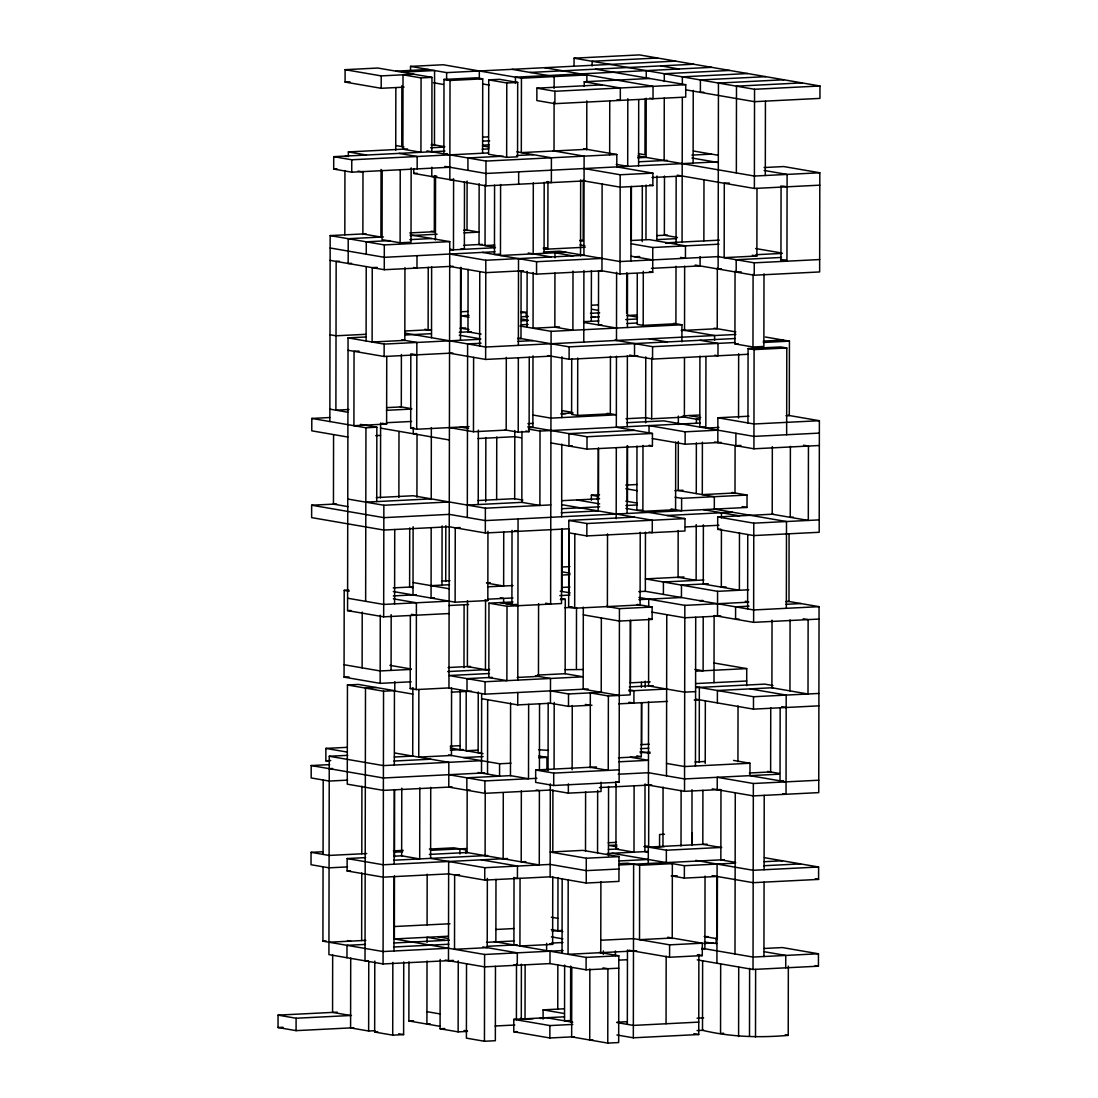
<?xml version="1.0" encoding="UTF-8"?>
<svg xmlns="http://www.w3.org/2000/svg" width="1098" height="1098" viewBox="0 0 1098 1098"><rect width="100%" height="100%" fill="white"/><g stroke="black" fill="none" stroke-linecap="round" stroke-linejoin="round"><path stroke-width="1.5" d="M353.707 1027.742L296.076 1030.638L278.027 1027.536L278.055 1015.128L337.237 1012.164M296.076 1030.638L296.103 1018.244L278.055 1015.128M322.785 851.746L311.05 852.336L311.022 864.73L329.071 867.832L347.517 866.912M329.647 764.62L311.201 765.553L311.173 777.947L329.222 781.062L347.668 780.129M336.564 503.968L311.654 505.217L311.626 517.611L383.82 530.046L449.233 526.766L485.33 532.983L569.203 528.769M329.784 417.528L311.805 418.434L311.777 430.828L347.874 437.045M448.506 948.26L383.092 951.541L322.922 941.178L323.059 866.802M323.073 854.409L323.21 780.019M329.139 761.367L325.859 760.804L325.873 748.397L347.133 747.34M347.709 755.342L329.263 756.261L328.92 954.615L383.065 963.948L453.515 960.407M329.853 421.55L330.169 235.59L365.991 233.792M450.702 167.212L351.744 172.18L333.696 169.065L333.71 156.671L444.923 151.085M332.667 954.917L332.57 1012.397L350.619 1015.499M333.572 434.808L333.449 504.119L348.217 506.658M411.228 681.789L380.155 683.354L344.058 677.137L344.209 590.353L348.876 590.12M344.827 234.78L344.937 170.547M404.091 87.14L381.184 88.293L345.088 82.076L345.115 69.682L377.822 68.035L431.967 77.368L431.843 151.744M346.968 957.731L346.995 945.323L365.442 944.404M618.998 856.591L586.277 858.238L550.18 852.021L582.887 850.374L618.998 856.591L618.943 881.392L586.236 883.039L550.139 876.822L484.726 880.102L448.629 873.884L383.216 877.165L347.119 870.947L347.146 858.554L365.593 857.62M394.319 765.045L394.443 690.656L358.346 684.438L347.448 684.987L347.27 784.164L383.367 790.382L452.143 786.937M449.082 613.549L383.669 616.829L347.572 610.612L348.052 337.868L366.032 336.976M348.368 156.575L348.368 151.922L407.564 148.944M351.744 172.18L351.758 159.786L333.71 156.671M350.715 958.032L350.591 1027.906L368.64 1031.008L374.871 1030.693M361.654 940.574L361.764 872.951M361.805 853.791L361.915 786.182M362.12 667.845L362.216 612.053M362.875 234.505L362.985 171.398M365.648 601.32L365.95 427.767L311.805 418.434M366.101 340.984L366.224 266.608M366.252 254.201L366.265 241.807L389.749 240.627M368.64 1031.008L368.763 961.697M403.735 961.917L403.611 1034.604L392.713 1035.153L374.665 1032.051L374.789 961.052M376.724 501.594L376.847 427.218L360.446 424.391M380.155 683.354L380.265 615.168M380.471 497.957L380.608 423.018M381.047 169.435L380.924 237.058L362.875 233.943M381.184 88.293L381.212 75.899L345.115 69.682M382.186 170.368L382.063 239.68L400.111 242.782L411.009 242.233L411.146 167.857M383.065 963.948L383.545 691.205L347.448 684.987M383.669 616.829L383.861 505.258L347.764 499.041M452.898 353.034L384.122 356.493L384.149 344.099L348.052 337.868M453.049 266.265L384.273 269.71L384.314 244.923L330.169 235.59M358.95 351.058L354.05 351.305L353.913 425.695L386.62 424.048L386.743 356.425M391.08 670.411L391.176 614.619M392.713 1035.153L392.837 962.466M393.99 951.005L394.113 876.616M394.141 864.222L394.264 789.833M394.594 603.886L394.731 529.497M563.096 950.539L484.602 954.478L394.36 938.941L394.47 875.82M394.498 857.222L394.621 789.613M394.8 681.693L394.786 690.999L412.834 694.101M395.733 150.179L395.843 88.046M398.876 497.449L398.986 431.528M400.111 242.782L400.235 170.094M401.388 354.489L401.305 406.905L386.578 407.632M401.758 146.569L401.868 85.699M401.772 788.186L401.648 855.809L419.697 858.924L419.82 787.925M404.942 267.692L404.819 340.38L372.112 342.027L372.249 267.637L377.149 267.39M440.037 1026.328L408.868 1020.962L408.964 961.793M409.719 527.905L409.623 587.073L412.903 587.636M410.515 71.041L410.528 66.388L443.235 64.755L521.44 78.219L586.867 74.939L586.854 81.705M588.075 688.968L485.055 694.142L448.958 687.924L416.252 689.571L410.227 688.528L410.364 615.841M469.038 426.6L416.705 429.236L410.679 428.193L410.817 353.817M412.848 687.911L412.724 756.083L394.278 757.016M413.013 594.924L413.123 526.738M413.301 427.575L413.287 433.765L416.65 433.6M584.905 180.896L485.934 185.864L413.74 173.429L413.754 168.776M416.252 689.571L416.403 602.788L393.427 598.835M416.705 429.236L416.856 342.452L401.813 339.858M417.007 255.669L416.979 268.063L413.699 267.5M417.158 168.9L417.185 156.492L399.137 153.391M416.924 497.188L417.034 434.63M418.86 689.503L418.75 757.126L451.456 755.479L451.566 687.87M421.069 77.917L420.932 152.293L402.884 149.177L403.021 74.801L421.069 77.917L431.967 77.368M427.026 960.956L426.916 1024.077L430.265 1023.899M427.053 942.359L427.067 937.294L445.115 940.396M427.081 924.9L427.177 874.186M428.124 329.839L428.234 267.294M430.732 787.376L430.608 858.375L484.753 867.708L550.167 864.414L586.263 870.632L618.97 868.998M431.185 528.165L431.061 598.039L434.41 597.875M431.226 499.425L431.349 427.575M431.514 337.704L431.638 266.704M431.816 167.239L431.789 176.545L436.826 176.284M409.787 232.927L434.314 231.705L434.41 175.913M434.465 145.485L434.588 70.533L401.882 72.18M435.439 239.954L435.549 175.721M467.474 1031.406L458.127 1031.873L440.078 1028.771L440.188 959.46M441.986 585.097L442.082 525.928M482.598 153.212L482.722 78.836L476.71 77.793L444.004 79.44L443.866 153.816L447.147 153.651M445.733 581.446L445.829 525.668M446.611 80.36L446.625 72.619L410.528 66.388M448.478 960.654L448.657 861.477M448.958 687.924L449.741 241.629L410.35 234.848M444.004 79.44L450.015 80.47L449.837 179.647L453.117 179.482M453.598 178.823L453.474 249.822L450.194 249.26M487.951 531.226L487.828 600.537L455.121 602.184L455.258 527.795L460.158 527.548M458.127 1031.873L458.25 960.874M460.46 340.256L460.597 267.569M459.911 853.942L459.925 848.878M460.089 749.701L460.199 690.532M460.817 332.845L460.94 267.336M464.495 181.664L464.372 249.273L461.091 248.711M463.987 667.735L464.097 605.176M465.936 853.283L465.936 849.907L453.899 847.834L429.373 849.07M466.211 691.562L466.115 750.73L477.561 750.154M467.021 230.621L467.103 181.033M466.526 963.77L466.403 1038.145L484.451 1041.261L495.349 1040.712L495.473 966.336M467.007 691.04L467.021 678.633L492.179 677.37M467.309 517.474L467.611 343.921L481.034 343.249M467.913 170.355L467.94 157.961L503.159 156.191M467.172 789.984L467.062 852.528L539.269 864.963L539.393 790.587L536.112 790.025M467.501 600.647L467.391 666.568L488.72 670.247M468.091 269.312L467.981 331.857L481.102 334.121M506.315 357.399L506.178 430.087L473.471 431.734L473.609 357.358M478.234 504.531L478.357 430.155M478.248 691.946L478.138 752.803L481.418 752.638M479.14 183.668L479.03 244.525L495.445 247.352M479.318 78.713L479.332 70.972M479.648 345.994L479.771 271.604M481.514 773.061L481.651 694.032M485.151 184.711L485.041 245.568L494.855 245.074M484.451 1041.261L484.602 954.478M484.726 880.102L484.753 867.708M601.073 782.201L601.045 791.507L568.339 793.14L550.29 790.038L484.877 793.319L484.904 780.925L448.808 774.708M485.055 694.142L485.069 681.748L448.972 675.531L489.228 673.513M485.33 532.983L485.371 508.196L413.177 495.747L376.285 497.6M551.045 356.136L485.632 359.43L485.81 260.253L449.713 254.036M485.934 185.864L485.989 161.077L426.916 150.893M485.11 855.644L485.234 791.397M485.44 669.684L485.563 600.373M485.728 501.759L485.851 437.526M487.347 878.345L487.224 947.656L454.517 949.303L454.641 874.914L459.554 874.667M487.526 774.104L487.663 699.714M488.734 79.866L488.61 154.255L506.658 157.357L517.556 156.808L517.693 82.432L499.645 79.317L488.734 79.866L506.782 82.981L517.693 82.432M488.967 603.159L488.83 677.548L506.878 680.65L507.015 606.274L488.967 603.159L512.944 601.951M494.58 185.15L494.457 254.462L499.357 254.214M495.871 941.864L495.98 879.32M496.639 499.521L496.749 436.977M448.451 754.971L499.576 763.769L499.563 776.176L478.234 772.498M500.592 184.491L500.468 255.505L565.882 252.211M503.159 858.746L503.282 792.811M503.611 603.488L503.625 598.41L500.331 597.847M503.735 531.912L503.639 586.016L487.238 583.189M506.658 157.357L506.782 82.981M510.584 702.94L510.46 775.627L528.509 778.729L528.646 704.353M512.025 530.307L511.901 604.682L516.801 604.435M574.391 1036.745L549.865 1037.981L513.768 1031.763L513.782 1019.356L564.482 1016.817M513.919 944.98L514.029 877.357M514.688 499.247L514.811 430.498M515.415 83.393L515.429 77.189L711.682 67.335M516.403 1019.864L516.499 964.071M591.973 705.19L568.49 706.371L550.441 703.255L517.734 704.902L517.762 692.509M517.776 680.101L518.064 518.942M529.25 357.234L529.112 431.624L518.215 432.159L518.338 357.783M518.366 345.39L518.517 258.606M518.654 184.231L518.668 171.823M520.054 878.4L519.93 946.009L552.637 944.376L552.761 876.753M521.111 270.945L520.987 338.568L517.721 338.733M521.44 78.219L521.317 152.608L586.73 149.328M521.344 790.862L521.207 861.861L525.887 861.628M521.962 431.336L521.838 502.349L539.887 505.451L540.024 431.075L528.536 429.098M521.289 1019.973L521.385 964.181M533.216 1018.738L525.036 1019.15L525.132 965.046M526.258 317.171L526.271 312.518L521.344 311.667M527.026 327.204L527.122 271.412M532.997 355.848L532.873 427.41L528.207 427.644M533.148 272.455L533.052 328.233L559.527 326.902M533.175 253.858L533.299 182.858M596.42 766.939L535.673 770L535.659 782.394L553.708 785.495L619.121 782.215L619.423 608.663L606.302 606.398M602.116 184.052L601.965 270.835L536.538 274.116L536.565 261.722L482.42 252.389M602.28 84.875L536.867 88.156L536.853 100.549L554.902 103.665L685.728 97.091L685.742 84.697L595.5 69.16M538.583 603.694L538.459 676.395L517.199 677.452M539.434 769.739L539.543 703.804M544.073 253.309L544.196 182.309M543.085 1019.15L543.098 1009.858L564.358 1008.788M546.612 951.088L546.626 943.333M538.747 755.973L546.955 757.387L546.928 769.78L538.747 770.192M547.957 181.486L547.833 249.109L543.318 248.326M548.053 770.714L548.177 703.091M549.865 1037.981L549.878 1025.573L513.782 1019.356M618.792 968.175L586.085 969.809L549.988 963.591L550.016 951.197M550.139 876.822L550.304 783.835M550.441 703.255L550.496 678.468L535.453 675.874M519.917 325.982L551.1 331.349L550.62 604.078L545.692 603.227M552.802 852.528L552.912 789.97M554.023 150.961L554.106 101.936M554.133 88.416L554.161 76.585L512.039 69.325M553.708 785.495L553.721 773.102L535.673 770M554.902 103.665L554.915 91.271L536.867 88.156M554.078 768.367L554.202 702.432M554.943 273.045L554.847 327.149L572.895 330.251L573.005 271.082M554.97 257.838L554.984 252.76L573.032 255.875M557.757 1009.048L557.839 965.101M557.894 930.72L557.99 877.755M561.654 529.154L561.517 603.529L507.015 606.274M561.668 516.76L561.805 444.059M561.847 417.583L561.956 356.726M561.888 591.465L561.998 528.92M562.039 953.27L562.176 878.894M564.646 965.046L564.537 1020.824L569.45 1020.577M485.069 681.748L583.203 676.821L565.154 673.705L565.278 599.33L560.762 598.547M568.188 879.923L568.064 954.313L636.744 950.854M568.339 793.14L568.366 783.848M568.49 706.371L568.517 693.963L550.469 690.862M640.23 532.255L640.093 604.943L574.679 608.223L568.668 607.194L568.819 520.411L634.232 517.131M637.869 355.793L569.107 359.252L569.121 346.858L517.981 338.047M569.038 595.13L569.148 529.195M570.562 1021.867L570.658 966.075M571.715 358.621L571.619 414.413L577.63 415.442L610.337 413.809L610.447 356.328M571.784 967.571L571.66 1036.883L607.77 1043.1L618.668 1042.551L618.819 955.768L599.124 952.378M572.127 769.78L572.25 705.547M574.048 65.935L574.062 58.18L639.475 54.9L819.973 85.987L819.945 98.395L754.532 101.675L685.619 89.803M574.679 608.223L574.817 533.848M576.409 668.421L576.505 607.565M577.63 415.442L577.74 357.975M580.526 255.916L580.664 179.839M579.895 240.805L583.175 240.64L583.271 179.784M583.312 607.084L583.175 689.215L619.272 695.432M583.779 342.096L583.903 270.533M584.232 86.413L584.232 81.76L649.645 78.48M585.509 850.881L585.605 791.713M586.73 149.891L586.812 100.865M586.085 969.809L586.112 957.415L494.224 941.59M586.236 883.039L586.277 858.238M625.929 508.415L684.987 518.599L684.974 530.993L586.84 535.92L586.867 523.526L568.819 520.411M616.458 356.232L616.335 427.246L652.432 433.463L652.418 445.857L586.991 449.137L587.018 436.743L527.946 426.559M589.846 968.985L589.722 1039.984L592.824 1039.833M590.189 767.818L590.326 692.879L608.374 695.981L630.17 694.883L630.307 620.507M591.314 321.302L591.41 270.588M591.355 500.263L591.355 495.184L599.535 494.773M592.11 65.949L592.11 61.296L657.524 58.016M597.367 499.604L597.381 496.227L591.355 495.184M597.545 852.954L597.655 790.409M598.245 448.355L598.136 510.913L561.243 512.766M598.561 270.863L598.465 324.953L601.814 324.788M598.506 498.849L598.588 448.135M600.771 952.666L600.894 881.667M601.224 692.33L601.347 617.941M603.378 954.299L603.392 950.909M607.386 606.59L607.523 533.889M607.77 1043.1L607.894 968.724L602.967 967.873M608.374 695.981L608.237 770.371L590.189 767.255M608.443 855.781L608.553 786.47M609.664 154.791L609.761 100.7M615.415 955.658L615.429 951.019M615.704 786.758L615.717 782.105M616.184 518.668L616.307 448.094M616.486 340.462L616.609 272.277M583.724 148.806L616.815 154.502L616.788 166.896L652.885 173.127L652.871 185.521L620.164 187.154L584.067 180.937M616.06 784.837L615.951 849.07L633.999 852.185L634.109 786.25M631.432 243.825L652.761 247.503L652.72 272.29L620.013 273.937L620.178 174.76L584.081 168.543M626.642 313.397L626.725 272.826M627.082 513.466L627.205 445.857M627.246 426.697L627.37 355.697M627.411 327.52L627.507 273.416M627.809 98.738L627.699 166.361L616.211 164.371M627.452 501.402L627.548 445.623M627.329 1024.365L627.466 949.99M630.938 260.995L631.062 186.619M630.54 682.819L630.65 620.274M631.405 186.386L631.309 240.476L649.371 239.638L685.468 245.856L685.44 258.263L680.527 257.412M698.877 954.505L698.74 1034.522L633.326 1037.802L633.628 864.25M634.52 355.972L634.534 343.564M636.977 446.062L636.867 510.309L641.767 510.062M637.279 273.635L637.183 324.349L643.195 325.379L675.915 323.745L676.011 266.265M638.597 165.812L638.707 99.877M619.437 863.618L627.617 863.206L639.64 865.279L639.516 939.668L672.223 938.021M618.421 757.812L641.314 756.659L641.41 702.569M641.438 687.348L641.438 682.283M642.206 241.615L642.316 185.837M641.685 745.158L641.754 702.898M642.989 445.404L642.879 511.339L675.586 509.692L675.709 442.082M643.195 325.379L643.291 271.288M645.075 98.998L644.979 154.777L638.418 153.651M645.02 784.013L644.897 851.636L648.177 852.199M645.185 687.375L645.199 681.172M712.3 788.844L753.324 795.899L818.737 792.619L819.053 606.672L753.64 609.953L645.35 591.3L645.459 532.132M645.651 422.812L645.761 356.877M645.967 239.103L646.063 185.013M646.214 98.23L646.104 157.398L637.718 157.824M646.242 78.37L646.255 70.615M648.273 864.14L648.314 847.093L707.016 844.142M648.41 785.111L648.561 701.718M648.712 618.311L648.589 685.934L684.685 692.152L695.583 691.603M648.726 606.906L648.74 599.151M649.028 433.339L649.042 425.599L685.138 431.816L717.845 430.169M648.767 784.878L648.657 847.423L644.142 846.654M684.479 357.962L684.383 417.13L651.677 418.777L651.773 357.921M583.299 614.839L619.396 621.056L652.116 619.409L652.13 607.016L637.087 604.422M748.163 354.27L652.569 359.073L652.583 346.68L614.853 340.174M656.865 240.256L656.975 176.009M659.555 846.887L659.582 834.48L664.482 834.233M662.959 846.284L663.068 787.115M663.398 594.402L663.425 582.009L703.914 579.977M664.153 160.514L664.263 97.955M664.29 81.472L664.304 73.731L729.731 70.45M664.482 176.051L664.372 235.219L677.493 237.484M666.061 1023.761L666.17 956.138M666.335 862.603L666.362 850.209L648.314 847.093M666.486 775.819L666.774 614.66M667.708 937.239L702.308 943.196L702.281 955.603L669.574 957.236L669.602 944.843L633.505 938.625L600.784 940.272M672.223 938.584L672.347 863.632L639.64 865.279M676.052 242.603L676.162 176.668M678.084 577.822L678.166 530.485M678.317 441.451L678.235 490.477L714.331 496.694L714.304 509.088L786.497 521.536L786.346 608.306M678.344 424.542L678.358 416.101M681.021 846.023L681.117 790.231M675.064 497.202L681.625 498.341L681.597 510.735L671.07 508.923M681.899 341.821L681.927 324.775L673.719 323.361M682.064 241.944L682.325 97.695M682.338 84.587L682.352 76.846L747.779 73.552M684.534 330.347L684.644 266.114M717.076 876.465L684.356 878.112L684.383 865.704L612.19 853.27M720.576 789.517L684.521 791.329L684.836 605.369L638.899 597.463M721.18 442.398L685.125 444.21L685.138 431.816M691.918 845.474L692.014 789.682M693.113 163.067L693.236 90.379M692.262 845.24L692.289 832.847M695.459 765.992L695.72 617.227M696.228 524.583L696.132 580.362L678.084 577.26M696.283 493.592L696.365 442.865M696.407 422.579L696.407 419.203L699.687 419.038M699.22 762.341L699.344 687.403M699.92 356.068L699.797 427.067L704.834 426.806M700.099 256.603L700.085 265.908L651.443 268.351M702.391 442.219L702.295 494.622L735.001 492.975L735.084 445.651M702.624 960.997L702.5 1030.308C730.76 1037.061 759.391 1037.857 788.227 1035.373L788.337 966.075M702.912 790.258L702.816 844.362L720.864 847.464M703.214 616.705L703.118 670.796L694.924 669.382M703.379 524.858L703.269 584.026L739.379 590.244L739.476 532.763M703.873 240.846L703.983 179.99M705.04 876.08L704.902 948.782L701.636 948.933M705.232 763.385L705.341 700.84M705.945 357.097L705.822 428.096L718.902 427.438M714.002 682.654L714.125 616.156M714.606 340.188L714.606 335.535L681.529 329.839M716.17 942.921L716.17 937.857M717.337 267.857L717.241 328.714L681.254 330.512M716.925 963.248L717.09 864.071M717.227 789.682L717.241 777.288L753.338 783.505L818.751 780.225M717.378 702.912L717.392 690.505L772.992 687.719M717.529 616.129L717.57 591.342L645.377 578.893L683.958 576.958M788.213 415.346L819.383 420.712L819.19 532.283L753.777 535.563L717.68 529.346L717.694 516.952L773.294 514.166M717.831 442.576L717.872 417.775L748.946 416.211M717.419 876.231L717.31 938.79L704.175 936.525M720.672 964.113L720.549 1033.424L723.664 1033.273M720.974 789.997L720.851 859.871L735.619 862.41M721.427 529.648L721.317 587.128L725.998 586.895M721.441 517.817L721.455 512.752M764.002 273.759L763.865 346.446L752.967 346.995L734.919 343.88L735.042 271.192M734.987 953.956L735.276 792.797M735.893 433.285L735.88 445.678L740.903 445.431M736.346 172.949L736.497 86.166L801.924 82.885M737.938 761.738L738.034 705.959M738.542 418.009L738.652 353.762M738.597 1036.526L738.721 967.228M746.709 685.66L746.736 668.613L713.92 662.959M311.654 505.217L383.847 517.652L449.26 514.372L485.357 520.589L747.011 507.454L747.038 495.047L731.995 492.467M747.628 608.91L747.752 534.534M747.958 422.963L748.081 348.574L780.788 346.941L786.799 347.97L786.648 434.753M749.495 1035.99L749.618 968.367M733.56 760.42L749.975 763.247L749.948 775.655L786.044 781.872M752.967 346.995L753.091 274.308M764.373 948.466L782.352 947.56L818.449 953.778L818.435 966.185L753.022 969.465L753.338 783.505M818.888 705.849L753.475 709.13L753.489 696.736L696.063 686.84M819.039 619.066L753.626 622.346L753.791 523.17L717.694 516.952M819.341 445.5L753.928 448.794L754.093 349.617L748.081 348.574M764.098 167.541L783.725 166.553L819.822 172.77L819.643 271.947L754.23 275.227L754.244 262.834L718.147 256.616M819.794 185.164L754.381 188.458L754.546 89.281L574.062 58.18M755.506 1037.02L755.63 969.397M729.209 183.023L724.296 183.27L724.172 257.646L756.879 256.012L756.989 188.389M763.934 956.523L764.071 882.133M764.084 869.74L764.222 795.364M765.306 175.502L765.43 101.126M770.741 707.688L770.631 771.935L749.371 773.006M772.031 620.15L771.908 687.773L808.004 693.991L808.128 619.615L803.214 618.764M772.333 446.598L772.21 514.221L808.306 520.438L808.444 446.049L803.516 445.212M780.156 708.141L780.033 780.829L783.299 780.664M764.139 170.451L787.101 174.417L786.95 261.187L780.939 260.157L781.076 185.768M785.729 967.818L785.743 955.425L764.414 951.746M789.091 533.861L788.982 601.484L785.701 601.649M765.361 337.004L789.435 341.149L789.297 415.524L786.031 415.689M789.956 690.889L790.08 619.876M790.382 446.323L790.258 517.323L793.374 517.172M712.149 875.614L753.173 882.682L818.586 879.402L818.6 867.008L764.455 857.675M395.87 71.15L428.577 69.503M381.212 75.899L413.919 74.252M446.625 72.619L675.572 61.117M530.087 72.441L693.634 64.233M345.088 82.076L350.001 81.828M450.015 80.47L482.722 78.836M765.828 76.668L700.4 79.948L700.387 92.342L703.736 92.177M554.915 91.271L685.742 84.697M783.876 79.77L718.449 83.064L718.133 269.01L721.482 268.845M754.546 89.281L819.973 85.987M483.367 137.113L488.39 136.866M482.955 141.148L489.667 140.805M431.198 145.087L434.465 144.922M430.567 147.791L443.976 147.118M482.557 145.183L489.269 144.854M482.159 149.218L488.871 148.889M344.964 156.451L348.313 156.287M351.758 159.786L488.459 152.924M516.582 155.518L533.354 154.681M485.989 161.077L616.815 154.502M333.696 169.065L337.045 168.9M691.905 155.106L711.518 154.118M638.995 161.777L667.268 160.349M413.74 173.429L417.103 173.264M718.188 161.818L485.961 173.47L444.937 166.402M620.178 174.76L652.885 173.127M651.992 177.533L682.187 176.009M819.822 172.77L754.395 176.051L637.911 155.985M463.754 230.223L467.021 230.058M383.449 236.935L348.217 238.705L348.176 263.493L351.538 263.328M410.281 235.59L437.114 234.231M463.96 232.886L479.057 232.131L465.923 229.866M409.883 239.625L431.692 238.527M384.314 244.923L449.741 241.629M463.932 245.279L482.379 244.36M656.824 235.603L667.488 235.068M450.111 250.001L495.404 247.723M656.426 239.638L676.546 238.623M543.455 247.983L546.722 247.819M667.419 242.754L719.41 240.146M495.006 251.758L384.3 257.316L330.155 247.983M543.647 249.315L585.22 247.228M665.58 243.193L677.027 242.617M339.419 261.255L336.153 261.42L335.892 410.185L348.972 409.527M543.51 252.005L559.87 251.181L620.027 261.544L718.984 256.575M652.761 247.503L719.012 244.181M485.81 260.253L583.93 255.326L584.109 156.149L552.925 150.783M536.565 261.722L601.979 258.428M634.685 256.795L639.722 256.534M755.767 254.722L781.927 253.418M781.488 257.454L736.195 259.732L736.182 272.126L741.205 271.865M523.526 270.753L485.783 272.647L449.686 266.43M780.939 260.157L785.852 259.91M754.244 262.834L819.671 259.553M461.256 311.763L467.968 311.434M591.63 305.217L598.163 304.887M469.024 315.387L460.858 315.799L469.052 317.212M521.234 312.765L526.271 312.518M521.674 316.759L528.385 316.43M590.436 313.314L599.673 312.848M521.481 320.794L528.028 320.465M590.875 317.308L599.261 316.883M626.944 315.497L637.005 314.989M521.536 324.802L528.083 324.473M583.532 321.687L598.863 320.918M625.695 319.573L637.444 318.983M405.231 330.992L431.473 329.675M459.993 328.233L465.73 327.945M365.456 334.327L336.015 335.796L330.004 334.766M626.972 323.526L637.046 323.018M405.286 335L431.459 333.682M459.252 332.296L471.097 331.692M551.1 331.349L681.927 324.775M384.149 344.099L480.636 339.255M517.927 341.396L533.024 340.641M735.866 334.465L485.659 347.023L405.258 333.174M569.121 346.858L735.18 338.513M652.583 346.68L734.768 342.549M763.288 341.121L783.409 340.106M734.919 343.88L738.034 343.729M763.261 342.466L789.435 341.149M754.093 349.617L786.799 347.97M386.496 410.323L411.654 409.06M561.407 413.589L573.156 412.999M386.482 422.716L411.64 421.454M560.913 413.96L565.95 413.713M365.95 427.767L376.847 427.218M410.679 428.193L413.96 428.028M527.905 423.65L533.271 423.375M626.025 418.722L646.489 417.693M683.038 415.854L699.618 415.03M626.807 422.703L663.7 420.85L753.942 436.386L819.355 433.106M375.681 435.659L380.581 435.412M540.024 431.075L700.208 423.032M819.383 420.712L753.969 423.993L717.872 417.775M634.383 430.347L568.97 433.628L568.942 446.035L572.305 445.857M477.904 438.555L514.797 436.702L521.372 437.828M587.018 436.743L652.432 433.463M625.778 485.083L637.224 484.506M365.812 502.143L431.226 498.863M383.861 505.258L449.274 501.964M477.795 500.537L514.701 498.684L522.895 500.098M674.968 490.641L682.901 490.243M467.323 505.08L522.675 502.308M561.984 500.674L599.59 498.794M485.371 508.196L550.798 504.902M681.625 498.341L747.038 495.047M561.641 508.731L599.714 506.809M625.874 505.505L637.32 504.929M666.939 515.484L732.352 512.203M586.867 523.526L684.987 518.599M753.791 523.17L819.204 519.889M685.372 526.958L718.915 525.269M717.68 529.346L720.947 529.181M561.737 567.035L569.903 566.623M441.547 581.103L449.933 580.677M561.847 575.064L570.027 574.652M431.075 585.646L449.535 584.712M486.428 582.86L490.271 582.667M393.262 587.883L412.889 586.908M487.704 586.812L512.986 585.55M393.386 595.912L416.362 594.759M561.833 587.457L569.999 587.046M708.306 583.765L681.474 585.11L681.446 597.518L638.926 599.645M449.109 601.141L383.696 604.435L347.599 598.218M487.69 599.206L512.958 597.943M559.815 595.583L569.876 595.089M638.816 591.63L645.35 591.3M717.57 591.342L748.712 589.777M560.378 599.577L565.278 599.33M347.572 610.612L350.838 610.447M448.972 605.52L468.585 604.531M505.876 603.653L512.423 603.324M568.668 607.194L571.934 607.029M699.495 600.62L702.857 600.455M564.825 607.729L573.211 607.318M619.423 608.663L652.13 607.016M684.836 605.369L748.616 602.171M749.014 606.165L735.591 606.837L735.578 619.245L738.927 619.066M785.907 604.312L801.005 603.557M720.878 615.964L684.823 617.776L652.006 612.121M411.242 669.396L380.169 670.947L344.072 664.729M448.108 667.543L470.507 666.417M447.696 671.578L489.639 669.478M344.058 677.137L348.958 676.89M565.086 669.698L583.093 669.519M537.347 675.105L565.154 673.705M696.036 671.153L746.736 668.613M376.394 687.554L365.497 688.103L365.016 960.832L368.365 960.668M410.227 688.528L413.507 688.364M383.545 691.205L394.443 690.656M629.991 682.846L650.167 681.844M451.415 692.165L471.536 691.164M629.305 686.909L653.269 685.701M696.022 683.56L746.709 681.007M568.517 693.963L602.061 692.289M628.893 690.944L667.474 688.995M695.995 687.568L764.757 684.123L772.965 685.536M753.489 696.736L818.902 693.442M618.819 703.845L667.46 701.402M694.293 700.057L699.33 699.797M450.221 746.173L460.035 745.679M450.29 750.195L463.37 749.536M538.651 749.769L548.478 750.373M640.848 744.636L649.234 744.211M325.859 760.804L330.759 760.557M393.88 761.051L430.773 759.198M463.48 757.551L483.106 756.577M640.436 748.671L648.822 748.246M481.528 760.667L383.408 765.594L329.263 756.261M538.775 757.798L546.955 757.387M640.161 752.706L650.098 752.199M329.249 768.655L332.598 768.49M499.576 763.769L511.023 763.206M619.025 761.792L648.465 760.31L630.417 757.208M695.02 761.998L705.081 761.49M484.781 772.896L383.394 777.988L311.201 765.553M553.721 773.102L619.148 769.822M749.975 763.247L684.562 766.541L666.513 763.426M511.009 775.6L466.856 777.809L466.828 790.217L470.191 790.038M484.904 780.925L536.895 778.317M618.243 774.227L648.438 772.718L684.534 778.935L779.388 774.172M599.357 787.568L651.773 784.946M393.4 850.868L403.213 850.374M366.705 853.558L329.098 855.438L311.05 852.336M394.511 852.158L402.678 851.746M430.485 850.346L466.458 848.548M608.21 842.77L616.39 842.358M394.1 856.193L402.486 855.767M429.332 854.422L467.913 852.487M616.98 845.007L608.8 845.419L617.007 846.832M644.279 846.311L647.546 846.146M393.702 860.228L487.636 855.507M608.402 849.454L618.462 848.946M655.19 847.093L664.468 846.64M666.362 850.209L721.702 847.423M507.523 858.526L383.243 864.771L347.146 858.554M607.29 853.517L648.245 851.458M347.119 870.947L350.468 870.783M618.847 860.969L648.287 859.487M618.915 864.977L724.2 859.693M684.383 865.704L735.536 863.138M764.057 861.71L782.503 860.791M763.659 865.746L800.552 863.893M818.6 867.008L753.187 870.289L695.761 860.393M672.333 876.039L677.233 875.792M394.374 926.534L449.974 923.747M495.884 929.471L513.878 928.565M322.922 941.178L326.202 941.013M328.947 942.221L365.84 940.368M394.36 938.941L448.025 936.237M552.019 931.022L562.08 930.514M393.949 942.976L449.302 940.19M393.551 947.011L448.904 944.225M486.524 942.345L513.85 940.972M487.073 946.325L517.185 944.815M551.525 943.086L562.972 942.509M704.724 936.731L708.004 936.58M704.257 942.111L716.829 943.553M669.602 944.843L702.308 943.196M703.736 943.484L713.549 942.99M586.112 957.415L618.819 955.768M549.988 963.591L484.575 966.871L445.198 960.091M618.682 960.146L626.848 959.734M818.449 953.778L753.036 957.072L701.896 948.26M296.103 1018.244L351.456 1015.458M278.027 1027.536L283.064 1027.275M408.868 1020.962L413.534 1020.728M539.749 1018.409L544.663 1018.162M374.665 1032.051L377.781 1031.887M440.078 1028.771L444.745 1028.524M495.129 1025.999L514.756 1025.01M549.878 1025.573L572.785 1024.434M616.98 1022.211L627.04 1021.703M697.065 1018.189L703.612 1017.86M698.767 1022.114L633.34 1025.408L616.939 1022.581M513.768 1031.763L517.034 1031.598M697.052 1030.583L703.585 1030.253M660.914 65.866L678.962 68.982M544.745 67.692L653.036 86.344L653.022 98.738L649.741 98.175M584.232 81.76L620.329 87.977L620.315 100.385L617.035 99.822M482.598 83.928L489.159 85.068M433.477 82.748L443.317 84.45M693.469 151.002L718.092 155.243M691.946 158.016L718.202 162.545M782.572 186.029L787.088 186.811M677.26 175.172L754.381 188.458M482.489 145.924L489.049 147.05M516.801 151.826L551.402 157.783L551.361 182.584L546.433 181.733M431.459 144.401L444.855 146.707M649.591 184.958L652.871 185.521M395.747 145.526L403.94 146.94M348.368 151.922L366.416 155.024M358.072 171.11L362.985 171.961M755.671 248.532L781.927 253.048M752.363 255.23L756.879 256.012M580.156 240.119L583.175 240.64M579.964 244.936L584.877 245.787M695.158 265.057L754.23 275.227M631.405 256.232L652.734 259.897M431.308 231.184L434.314 231.705M649.44 271.728L652.72 272.29M528.248 253.007L551.223 256.959M600.318 270.547L620.013 273.937M518.489 271L536.538 274.116M330.127 260.377L384.273 269.71M714.235 328.192L735.838 331.912M591.685 309.238L598.245 310.363M627.781 315.455L637.622 317.144M591.795 316.526L595.075 317.089M699.948 340.284L717.996 343.399L717.982 355.793L714.702 355.23M583.697 322.414L616.513 328.069M649.192 338.815L667.241 341.931M521.454 318.969L528.014 320.094M629.593 355.121L652.569 359.073M460.831 328.192L469.038 329.606M424.844 329.276L431.404 330.402M459.293 335.206L480.622 338.884M547.765 355.574L569.107 359.252M449.535 353.213L485.632 359.43M411.915 353.995L416.828 354.846M348.025 350.276L384.122 356.493M689.269 415.552L700.744 417.528M681.364 416.609L699.412 419.724M645.651 417.734L651.677 418.777M607.331 413.287L616.362 414.838L550.949 418.132L532.901 415.017M562.08 410.611L571.934 412.313M714.551 442L753.928 448.794M652.308 438.555L685.125 444.21M649.138 445.294L652.418 445.857M400.207 406.713L411.695 408.689M525.832 431.047L529.112 431.624M505.094 429.908L518.215 432.159M460.309 427.04L468.517 428.453M550.894 442.919L586.991 449.137M449.411 427.589L473.471 431.734M329.867 409.142L347.915 412.258M382.104 423.265L386.62 424.048M380.471 428.11L449.384 439.982M742.097 506.603L747.011 507.454M625.833 488.734L637.32 490.71M703.406 509.637L739.503 515.854M625.819 501.127L637.293 503.104M576.697 499.933L599.673 503.9M562.039 504.696L652.281 520.232L652.267 532.64L648.973 532.063M568.791 532.804L586.84 535.92M514.756 530.773L518.036 531.336M787.884 601.292L819.053 606.672M745.336 601.237L748.616 601.814M561.805 571.784L569.999 573.197M714.249 615.566L753.626 622.346M560.255 591.191L570.095 592.879M648.822 618.847L652.116 619.409M413.026 582.53L449.123 588.748M484.822 600.03L487.828 600.537M499.865 602.61L517.913 605.725M393.317 591.534L455.121 602.184M344.209 590.353L349.123 591.204M411.462 614.331L416.375 615.182M750.099 688.871L786.195 695.089L786.031 794.266L782.75 793.703M781.666 706.714L786.182 707.483M696.05 699.234L753.475 709.13M629.003 689.832L633.93 690.683L633.903 703.077L628.989 702.24M389.914 665.347L411.242 669.025M585.371 704.422L590.299 705.273M481.638 698.685L517.734 704.902M767.612 771.414L779.374 773.445M640.148 751.608L649.989 753.31M636.799 755.877L641.314 756.659M450.249 747.999L483.065 753.653M645.13 784.548L684.521 791.329M615.841 781.652L619.121 782.215M394.676 752.981L448.821 762.314L448.78 787.101L484.877 793.319M325.873 748.397L347.201 752.075M815.306 878.839L818.586 879.402M671.235 875.847L684.356 878.112M481.363 859.844L517.46 866.061L517.433 878.455L514.152 877.892M551.347 917.201L557.921 918.326M815.155 965.609L818.435 966.185M551.333 929.594L562.821 931.571M697.354 954.752L702.281 955.603M697.23 959.858L753.022 969.465M551.443 936.896L562.917 938.872M628.962 950.25L669.574 957.236M549.631 943.855L552.637 944.376M437.965 936.745L447.806 938.447M482.846 946.901L517.309 952.844L517.282 965.238L514.001 964.675M347.462 940.561L350.742 941.123M785.207 1034.865L788.227 1035.373M693.812 1033.671L698.74 1034.522M543.098 1009.858L564.441 1013.536M546.488 1017.722L572.744 1022.238M520.521 1018.368L525.036 1019.15M616.911 1034.975L633.326 1037.802M426.93 1011.67L440.065 1013.934M464.097 1030.473L467.377 1031.049M398.684 1033.767L403.611 1034.604"/></g></svg>
